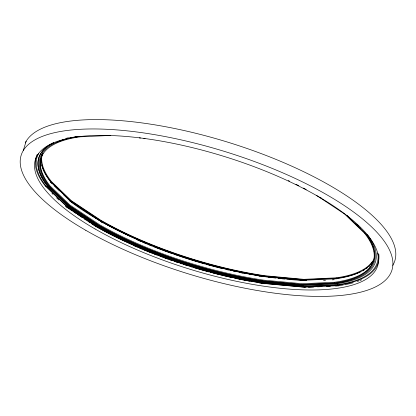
<?xml version="1.0" encoding="UTF-8"?>
<svg xmlns="http://www.w3.org/2000/svg" width="416" height="416" viewBox="0 0 416 416"><rect width="100%" height="100%" fill="white"/><g stroke="black" fill="none" stroke-linecap="round" stroke-linejoin="round"><path stroke-width="0.62" d="M23.244 150.618L26.14 141.253M79.773 136.854L110.807 135.424M336.128 277.846L303.805 279.339L265.008 275.746A175.422 57.689 17.2 0 1 100.63 220.147L71.354 200.704L51.433 181.542A170.924 56.212 17.2 0 1 42.583 153.114M336.866 278.247L304.372 279.744L265.351 276.136A176.462 58.032 17.2 0 1 100.001 220.204L70.569 200.658L50.544 181.397M337.064 278.762L303.514 280.29L264.711 276.702A175.422 57.689 17.2 0 1 100.334 221.099L71.063 201.656L51.142 182.494M334.526 283.02L302.208 284.513L263.406 280.92A175.422 57.689 17.2 0 1 99.029 225.321L69.753 205.878L49.837 186.716M337.527 284.726L304.45 286.25L264.737 282.578A179.556 59.051 17.2 0 1 96.486 225.664M308.448 287.258L313.612 287.019M317.486 286.842L322.005 286.634M326.518 286.426L330.392 286.25M335.556 286.01L338.785 285.86M139.256 137.878L140.551 137.998M143.785 138.294L145.075 138.414M304.996 280.244L265.72 276.609A177.611 58.412 17.2 0 1 99.289 220.314L69.659 200.637L63.248 194.464M267.946 283.322L269.87 283.504M272.438 283.738L274.362 283.92M277.576 284.216L278.86 284.336M282.069 284.632L283.353 284.752M286.562 285.048L287.846 285.168M291.054 285.464L292.339 285.579M295.547 285.88L296.832 285.995M300.04 286.296L301.324 286.411M304.533 286.712L305.817 286.827M265.429 283.462L305.62 287.186L339.102 285.641A177.039 58.224 17.2 0 0 343.356 284.96M305.224 287.321L265.574 283.65A182.177 59.909 17.2 0 1 94.869 225.909M176.821 260.432L134.748 244.13L97.614 225.498L67.954 205.806L47.778 186.399A173.066 56.914 17.2 0 1 53.466 142.792M320.185 197.34L321.792 198.406M316.332 195.265L344.547 213.996L364.468 233.158M96.496 225.664L66.529 205.769L46.145 186.16M65.359 206.081L95.16 225.862A181.724 59.764 17.2 0 0 265.418 283.452M66.066 206.783L68.734 208.551M69.805 209.258L72.472 211.032M73.538 211.739L76.206 213.512M77.272 214.219L82.607 217.76M84.209 218.821L86.341 220.241M87.942 221.302L90.074 222.721M91.676 223.782L93.808 225.196M357.24 224.645L358.613 225.966M347.568 215.899L349.419 217.682M355.441 223.475L360.537 228.374M346.746 215.389L365.378 233.308M50.419 182.125L51.792 183.446M54.085 185.65L59.582 190.939M48.927 186.566L68.952 205.832L98.4 225.378A176.478 58.037 17.2 0 0 263.744 281.299L302.78 284.924L335.28 283.426A171.798 56.498 17.2 0 0 365.404 233.314M45.36 186.046L65.842 205.754L95.961 225.742A180.424 59.337 17.2 0 0 265.008 282.922L304.918 286.624L338.156 285.095A175.744 57.798 17.2 0 0 378.773 253.968M51.984 193.378L52.905 194.262M56.571 197.787L58.864 199.992M25.22 142.969A194.08 63.825 17.2 0 1 240.271 146.182A194.08 63.825 17.2 0 1 392.756 265.382M334.183 279.672A179.192 58.932 17.2 0 1 332.379 279.848M325.494 280.337A179.192 58.932 17.2 0 1 323.554 280.431M306.613 280.514A179.192 58.932 17.2 0 1 286.582 279.25M285.277 279.126A179.192 58.932 17.2 0 1 281.98 278.788M280.654 278.642A179.192 58.932 17.2 0 1 277.992 278.335M275.985 278.096A179.192 58.932 17.2 0 1 272.626 277.664M271.279 277.482A179.192 58.932 17.2 0 1 267.904 277.009M266.62 276.822A179.192 58.932 17.2 0 1 69.228 200.569M266.011 283.135A182.827 60.128 17.2 0 1 262.345 282.578M257.395 281.772A182.827 60.128 17.2 0 1 256.142 281.559M253.006 281.013A182.827 60.128 17.2 0 1 249.839 280.441M246.662 279.838A182.827 60.128 17.2 0 1 241.54 278.829M240.256 278.564A182.827 60.128 17.2 0 1 233.173 277.056M231.884 276.77A182.827 60.128 17.2 0 1 222.227 274.513M220.969 274.206A182.827 60.128 17.2 0 1 212.285 271.991M211.032 271.658A182.827 60.128 17.2 0 1 209.16 271.154M207.906 270.816A182.827 60.128 17.2 0 1 199.124 268.341M197.87 267.977A182.827 60.128 17.2 0 1 189.119 265.33M187.876 264.94A182.827 60.128 17.2 0 1 179.234 262.153M178.012 261.747A182.827 60.128 17.2 0 1 176.186 261.134M175.568 260.926A182.827 60.128 17.2 0 1 172.489 259.87M169.406 258.788A182.827 60.128 17.2 0 1 165.1 257.249M163.868 256.802A182.827 60.128 17.2 0 1 157.747 254.524M155.917 253.828A182.827 60.128 17.2 0 1 152.282 252.418M148.673 250.988A182.827 60.128 17.2 0 1 144.508 249.298M140.977 247.832A182.827 60.128 17.2 0 1 139.225 247.094M136.334 245.856A182.827 60.128 17.2 0 1 135.19 245.362M132.912 244.364A182.827 60.128 17.2 0 1 129.834 242.991M128.612 242.44A182.827 60.128 17.2 0 1 115.95 236.465M114.774 235.882A182.827 60.128 17.2 0 1 113.599 235.3M371.758 264.768A170.924 56.212 17.2 0 1 334.755 282.24L302.442 283.738L263.645 280.15A175.422 57.689 17.2 0 1 99.268 224.546L69.992 205.109L50.071 185.942A170.924 56.212 17.2 0 1 43.025 153.561M366.096 234.166A170.924 56.212 17.2 0 1 373.797 249.444M374.057 250.645A170.924 56.212 17.2 0 1 372.07 264.228M56.368 142.553A170.924 56.212 17.2 0 1 76.404 136.651M51.116 182.494A170.924 56.212 17.2 0 1 42.708 152.901M372.528 261.794A170.924 56.212 17.2 0 1 335.821 278.793M372.824 260.842A170.924 56.212 17.2 0 1 336.118 277.841M265.164 283.816A182.827 60.128 17.2 0 1 259.022 282.854M249.605 281.211A182.827 60.128 17.2 0 1 247.697 280.857M246.423 280.613A182.827 60.128 17.2 0 1 241.301 279.599M240.016 279.339A182.827 60.128 17.2 0 1 234.868 278.252M231.644 277.54A182.827 60.128 17.2 0 1 228.42 276.806M227.131 276.51A182.827 60.128 17.2 0 1 221.988 275.283M221.348 275.127A182.827 60.128 17.2 0 1 220.116 274.825M218.878 274.518A182.827 60.128 17.2 0 1 212.67 272.927M211.422 272.594A182.827 60.128 17.2 0 1 210.168 272.262M208.92 271.929A182.827 60.128 17.2 0 1 193.248 267.441M192 267.062A182.827 60.128 17.2 0 1 190.128 266.49M188.256 265.907A182.827 60.128 17.2 0 1 183.3 264.332M182.068 263.936A182.827 60.128 17.2 0 1 180.222 263.333M178.386 262.725A182.827 60.128 17.2 0 1 174.715 261.487M172.25 260.64A182.827 60.128 17.2 0 1 169.166 259.563M167.939 259.126A182.827 60.128 17.2 0 1 163.628 257.572M162.401 257.124A182.827 60.128 17.2 0 1 159.952 256.214M156.9 255.065A182.827 60.128 17.2 0 1 153.858 253.895M152.043 253.188A182.827 60.128 17.2 0 1 148.434 251.763M147.238 251.28A182.827 60.128 17.2 0 1 143.088 249.584M141.908 249.096A182.827 60.128 17.2 0 1 139.568 248.113M137.249 247.125A182.827 60.128 17.2 0 1 133.806 245.632M364.494 233.163A170.924 56.212 17.2 0 1 334.516 283.015M49.806 186.711A170.924 56.212 17.2 0 1 79.789 136.859M288.288 180.57A175.422 57.689 17.2 0 1 289.484 181.137M295.963 184.278A175.422 57.689 17.2 0 1 298.854 185.723M303.399 188.058A175.422 57.689 17.2 0 1 306.186 189.53M48.896 186.56A171.798 56.498 17.2 0 1 78.296 136.562M372.029 263.484A171.782 56.493 17.2 0 1 370.807 264.826M369.912 265.689A171.782 56.493 17.2 0 1 368.956 266.536M367.406 267.758A171.782 56.493 17.2 0 1 366.298 268.544M364.536 269.667A171.782 56.493 17.2 0 1 363.288 270.39M360.636 271.747A171.782 56.493 17.2 0 1 336.856 278.242M50.513 181.392A171.782 56.493 17.2 0 1 41.538 164.783M367.359 234.66A172.931 56.872 17.2 0 1 336.092 283.899L303.394 285.412L264.118 281.778A177.611 58.412 17.2 0 1 97.692 225.482L68.063 205.806L47.902 186.415A172.931 56.872 17.2 0 1 53.586 142.844M66.596 138.216A172.931 56.872 17.2 0 1 68.526 137.748M45.334 186.046A175.744 57.798 17.2 0 1 37.201 154.45M377.842 253.074A174.876 57.512 17.2 0 1 337.511 284.721M46.119 186.155A174.876 57.512 17.2 0 1 38.61 153.587M260.14 276.333A179.28 58.958 17.2 0 1 258.908 276.13M243.168 273.244A179.28 58.958 17.2 0 1 239.975 272.589M234.848 271.497A179.28 58.958 17.2 0 1 233.563 271.211M228.436 270.046A179.28 58.958 17.2 0 1 227.157 269.745M222.066 268.523A179.28 58.958 17.2 0 1 205.962 264.29M204.714 263.936A179.28 58.958 17.2 0 1 178.76 255.908M178.157 255.705A179.28 58.958 17.2 0 1 173.867 254.233M172.645 253.807A179.28 58.958 17.2 0 1 153.197 246.558M152.001 246.085A179.28 58.958 17.2 0 1 147.846 244.41M146.666 243.927A179.28 58.958 17.2 0 1 142.584 242.221M141.424 241.732A179.28 58.958 17.2 0 1 137.42 240.006M102.487 222.851A179.28 58.958 17.2 0 1 101.416 222.253M361.613 279.822A177.039 58.224 17.2 0 1 360.058 280.462M358.982 280.868A177.039 58.224 17.2 0 1 357.318 281.466M353.194 282.745A177.039 58.224 17.2 0 1 344.739 284.705M85.821 230.329A194.08 63.825 17.2 0 0 389.86 274.747A194.08 63.825 17.2 0 0 143.972 132.974A194.08 63.825 17.2 0 0 85.821 230.329M95.082 228.977A179.192 58.932 17.2 0 0 375.799 269.984A179.192 58.932 17.2 0 0 148.772 139.09A179.192 58.932 17.2 0 0 95.082 228.977"/></g></svg>
